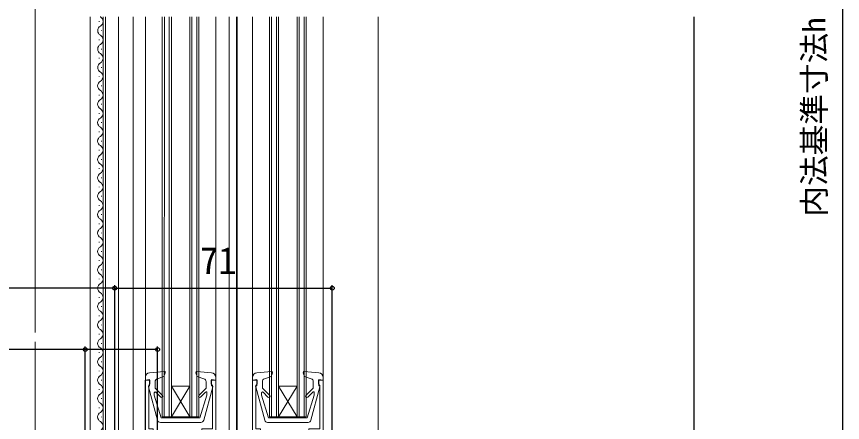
# Model space of a CAD drawing. Units: millimetres, scale not verified. Extents: x -525 to 525, y -783 to 779.
# Drawn here: x -149 to 120.5, y 108.4 to 240.8 of the extents above; entities that cross this region are included whole.
import ezdxf
from ezdxf.enums import TextEntityAlignment as Align

# ---------------------------------------------------------------- set-up
doc = ezdxf.new("R2010")
doc.units = ezdxf.units.MM
doc.header["$LTSCALE"] = 4
for name, color, linetype, lineweight in [('0-2_YKK_11', 7, 'Continuous', 18), ('0-4_YKK_12', 2, 'Continuous', 18), ('0-5_YKK_13', 4, 'Continuous', 18)]:
    doc.layers.add(name, color=color, linetype=linetype, lineweight=lineweight)
doc.layers.add('0-7_YKK_D', color=6, linetype='Continuous')
doc.layers.add('0-9_YSS_K', color=3, linetype='Continuous')
doc.styles.add('ＭＳ ゴシック', font='')
doc.styles.get('ＭＳ ゴシック').set_extended_font_data('MS Gothic')

msp = doc.modelspace()

# ---------------------------------------------------------------- linework, layer by layer
at = {"layer": '0-2_YKK_11'}
for points in [[(-87.501, 16.999), (-87.501, 105.199), (-84.001, 105.199), (-84.001, 122.199), (-85.501, 122.199), (-85.501, 120.999), (-85.261, 120.705), (-85.101, 120.509), (-85.101, 106.299), (-88.601, 106.299), (-88.601, 102.699), (-104.401, 102.699), (-104.401, 106.299), (-105.901, 106.299), (-105.901, 120.509), (-105.741, 120.705), (-105.501, 120.999), (-105.501, 122.199), (-107.001, 122.199), (-107.001, 105.199), (-105.501, 105.199)], [(-52.499, 34.999), (-52.499, 105.199), (-48.999, 105.199), (-48.999, 122.199), (-50.499, 122.199), (-50.499, 120.999), (-50.259, 120.705), (-50.099, 120.509), (-50.099, 106.299), (-53.599, 106.299), (-53.599, 102.699), (-69.399, 102.699), (-69.399, 106.299), (-70.899, 106.299), (-70.899, 120.509), (-70.739, 120.705), (-70.499, 120.999), (-70.499, 122.199), (-71.999, 122.199), (-71.999, 105.199), (-70.499, 105.199)]]:
    msp.add_lwpolyline(points, dxfattribs=at)
at = {"layer": '0-4_YKK_12'}
for p, q in [((-142.999, 448.1), (-142.999, 137.716)), ((-120.797, 52.697), (-120.797, 240.699)), ((-119.997, 52.697), (-119.997, 240.699)), ((-115.797, 52.697), (-115.797, 240.699)), ((-110.997, 7.697), (-110.997, 240.699)), ((-106.999, 240.699), (-106.999, 8.199)), ((-101.501, 110.198), (-101.498, 240.699)), ((-100.801, 110.198), (-100.798, 240.699)), ((-99.201, 110.198), (-99.198, 240.699)), ((-98.501, 110.198), (-98.498, 240.699)), ((-92.501, 110.198), (-92.498, 240.699)), ((-91.801, 110.198), (-91.798, 240.699)), ((-90.201, 110.198), (-90.198, 240.699)), ((-89.501, 110.198), (-89.498, 240.699)), ((-83.999, 240.699), (-83.999, 123.1)), ((-79.599, 240.699), (-79.599, 16.199)), ((-77.299, 240.699), (-77.299, 26.199)), ((-76.999, 240.699), (-76.999, 26.199)), ((-71.999, 240.699), (-71.999, 123.1)), ((-66.499, 110.199), (-66.5, 240.699)), ((-65.799, 110.199), (-65.8, 240.699)), ((-64.199, 110.199), (-64.2, 240.699)), ((-63.499, 110.199), (-63.5, 240.699)), ((-57.499, 110.199), (-57.5, 240.699)), ((-56.799, 110.199), (-56.8, 240.699)), ((-55.199, 110.199), (-55.2, 240.699)), ((-54.499, 110.199), (-54.5, 240.699)), ((-48.999, 240.699), (-48.999, 123.1)), ((-30.999, 240.699), (-30.999, 89.6)), ((-122.055, 239.292), (-122.055, 239.092)), ((-121.295, 236.292), (-121.295, 236.092)), ((-122.055, 233.292), (-122.055, 233.092)), ((-121.295, 230.292), (-121.295, 230.092)), ((-122.055, 227.292), (-122.055, 227.092)), ((-121.295, 224.292), (-121.295, 224.092)), ((-122.056, 221.292), (-122.056, 221.092)), ((-121.296, 218.292), (-121.296, 218.092)), ((-122.056, 215.292), (-122.056, 215.092)), ((-121.296, 212.292), (-121.296, 212.092)), ((-122.056, 209.292), (-122.056, 209.092)), ((-121.296, 206.292), (-121.296, 206.092)), ((-122.056, 203.292), (-122.056, 203.092)), ((-121.296, 200.292), (-121.296, 200.092)), ((-122.056, 197.292), (-122.056, 197.092)), ((-121.297, 194.292), (-121.297, 194.092)), ((-122.057, 191.292), (-122.057, 191.092)), ((-121.297, 188.292), (-121.297, 188.092)), ((-122.057, 185.292), (-122.057, 185.092)), ((-121.297, 182.292), (-121.297, 182.092)), ((-122.057, 179.292), (-122.057, 179.092)), ((-121.297, 176.292), (-121.297, 176.092)), ((-122.057, 173.292), (-122.057, 173.092)), ((-121.298, 170.292), (-121.298, 170.092)), ((-122.058, 167.292), (-122.058, 167.092)), ((-121.298, 164.292), (-121.298, 164.092)), ((-122.058, 161.292), (-122.058, 161.092)), ((-121.298, 158.292), (-121.298, 158.092)), ((-122.058, 155.292), (-122.058, 155.092)), ((-121.298, 152.292), (-121.298, 152.092)), ((-122.058, 149.292), (-122.058, 149.092)), ((-121.298, 146.292), (-121.298, 146.092)), ((-122.057, 143.292), (-122.057, 143.092)), ((-121.297, 140.292), (-121.297, 140.092)), ((-122.057, 137.292), (-122.057, 137.092)), ((-142.999, 134.716), (-142.999, -16.804)), ((-121.297, 134.292), (-121.297, 134.092)), ((-122.057, 131.292), (-122.057, 131.092)), ((-121.297, 128.292), (-121.297, 128.092)), ((-122.057, 125.292), (-122.057, 125.092)), ((-121.297, 122.292), (-121.297, 122.092)), ((-122.057, 119.292), (-122.057, 119.092)), ((-98.501, 110.198), (-92.501, 120.198)), ((-63.499, 110.199), (-57.499, 120.199)), ((-57.499, 110.199), (-63.499, 120.199)), ((-63.499, 120.199), (-57.499, 120.199)), ((-121.297, 116.292), (-121.297, 116.092)), ((-122.057, 113.292), (-122.057, 113.092)), ((-121.297, 110.292), (-121.297, 110.092)), ((-101.501, 110.198), (-89.501, 110.198)), ((-66.499, 110.199), (-54.499, 110.199))]:
    msp.add_line(p, q, dxfattribs=at)
for points in [[(-124.997, 240.699), (-124.997, 7.696), (-118.796, 7.696)], [(-92.501, 110.198), (-98.501, 120.198), (-92.501, 120.198)]]:
    msp.add_lwpolyline(points, dxfattribs=at)
for centre, start, end in [((-120.837, 242.192), 240.3631, 240.80936), ((-122.513, 239.192), 299.19937, 60.80063), ((-120.837, 236.192), 119.19064, 240.80936), ((-122.513, 233.192), 299.19937, 60.80063), ((-120.837, 230.192), 119.19064, 240.80936), ((-122.514, 227.192), 299.19937, 60.80063), ((-120.837, 224.192), 119.19064, 240.80936), ((-122.514, 221.192), 299.19937, 60.80063), ((-120.838, 218.192), 119.19064, 240.80936), ((-122.514, 215.192), 299.19937, 60.80063), ((-120.838, 212.192), 119.19064, 240.80936), ((-122.514, 209.192), 299.19937, 60.80063), ((-120.838, 206.192), 119.19064, 240.80936), ((-122.515, 203.192), 299.19937, 60.80063), ((-120.838, 200.192), 119.19064, 240.80936), ((-122.515, 197.192), 299.19937, 60.80063), ((-120.839, 194.192), 119.19064, 240.80936), ((-122.515, 191.192), 299.19937, 60.80063), ((-120.839, 188.192), 119.19064, 240.80936), ((-122.515, 185.192), 299.19937, 60.80063), ((-120.839, 182.192), 119.19064, 240.80936), ((-122.515, 179.192), 299.19937, 60.80063), ((-120.839, 176.192), 119.19064, 240.80936), ((-122.516, 173.192), 299.19937, 60.80063), ((-120.84, 170.192), 119.19064, 240.80936), ((-122.516, 167.192), 299.19937, 60.80063), ((-120.84, 164.192), 119.19064, 240.80936), ((-122.516, 161.192), 299.19937, 60.80063), ((-120.84, 158.192), 119.19064, 240.80936), ((-122.516, 155.192), 299.19937, 60.80063), ((-120.84, 152.192), 119.19064, 240.80936), ((-122.516, 149.192), 299.19937, 60.80063), ((-120.84, 146.192), 119.19064, 240.80936), ((-122.516, 143.192), 299.19937, 60.80063), ((-120.839, 140.192), 119.19064, 240.80936), ((-122.516, 137.192), 299.19937, 60.80063), ((-120.839, 134.192), 119.19064, 240.80936), ((-122.516, 131.192), 299.19937, 60.80063), ((-120.839, 128.192), 119.19064, 240.80936), ((-122.516, 125.192), 299.19937, 60.80063), ((-120.839, 122.192), 119.19064, 240.80936), ((-122.516, 119.192), 299.19937, 60.80063), ((-120.839, 116.192), 119.19064, 240.80936), ((-122.516, 113.192), 299.19937, 60.80063), ((-120.839, 110.192), 119.19064, 240.80936), ((-122.516, 107.192), 299.19937, 60.80063)]:
    msp.add_arc(centre, 1.718, start, end, dxfattribs=at)
at = {"layer": '0-5_YKK_13'}
for p, q in [((-100.829, 125.005), (-105.627, 124.594)), ((-100.521, 124.604), (-100.957, 123.405)), ((-90.478, 124.604), (-90.041, 123.405)), ((-85.371, 124.594), (-90.17, 125.005)), ((-65.829, 125.005), (-70.627, 124.594)), ((-65.521, 124.604), (-65.957, 123.405)), ((-55.478, 124.604), (-55.041, 123.405)), ((-50.371, 124.594), (-55.17, 125.005)), ((-106.999, 123.1), (-106.999, 122.199)), ((-105.599, 122.403), (-106.999, 122.199)), ((-105.599, 120.403), (-105.599, 122.403)), ((-103.799, 121.713), (-103.799, 119.602)), ((-103.125, 122.658), (-100.957, 123.405)), ((-87.873, 122.658), (-90.041, 123.405)), ((-87.199, 121.713), (-87.199, 119.602)), ((-85.399, 120.403), (-85.399, 122.403)), ((-85.399, 122.403), (-83.999, 122.199)), ((-84.099, 122.399), (-84.099, 122.403)), ((-83.999, 123.1), (-83.999, 122.199)), ((-71.999, 123.1), (-71.999, 122.199)), ((-70.599, 122.403), (-71.999, 122.199)), ((-70.599, 120.403), (-70.599, 122.403)), ((-68.799, 121.713), (-68.799, 119.602)), ((-68.125, 122.658), (-65.957, 123.405)), ((-52.873, 122.658), (-55.041, 123.405)), ((-52.199, 121.713), (-52.199, 119.602)), ((-50.399, 120.403), (-50.399, 122.403)), ((-50.399, 122.403), (-48.999, 122.199)), ((-49.099, 122.399), (-49.099, 122.403)), ((-48.999, 123.1), (-48.999, 122.199)), ((-105.989, 120.025), (-103.052, 109.142)), ((-105.599, 120.403), (-105.7, 120.403)), ((-101.416, 117.219), (-103.799, 119.602)), ((-89.582, 117.219), (-87.199, 119.602)), ((-87.947, 109.142), (-85.009, 120.025)), ((-85.399, 120.403), (-85.299, 120.403)), ((-70.989, 120.025), (-68.052, 109.142)), ((-70.599, 120.403), (-70.7, 120.403)), ((-66.416, 117.219), (-68.799, 119.602)), ((-54.582, 117.219), (-52.199, 119.602)), ((-52.947, 109.142), (-50.009, 120.025)), ((-50.399, 120.403), (-50.299, 120.403)), ((-104.099, 118.046), (-104.099, 117.312)), ((-101.799, 109.903), (-104.099, 117.312)), ((-101.982, 116.653), (-103.587, 118.258)), ((-89.199, 109.903), (-86.899, 117.312)), ((-89.017, 116.652), (-87.326, 118.334)), ((-86.899, 118.157), (-86.899, 117.312)), ((-69.099, 118.046), (-69.099, 117.312)), ((-66.799, 109.903), (-69.099, 117.312)), ((-66.982, 116.653), (-68.587, 118.258)), ((-54.199, 109.903), (-51.899, 117.312)), ((-54.017, 116.652), (-52.326, 118.334)), ((-51.899, 118.157), (-51.899, 117.312)), ((-88.912, 108.403), (-102.086, 108.403)), ((-89.199, 109.903), (-101.799, 109.903)), ((-53.912, 108.403), (-67.086, 108.403)), ((-54.199, 109.903), (-66.799, 109.903))]:
    msp.add_line(p, q, dxfattribs=at)
for centre, radius, start, end in [((-105.499, 123.1), 1.5, 94.89756, 179.99997), ((-100.803, 124.706), 0.3, 339.99999, 94.89756), ((-90.196, 124.706), 0.3, 85.10241, 199.99999), ((-85.499, 123.1), 1.5, 0, 85.10241), ((-70.499, 123.1), 1.5, 94.89756, 179.99997), ((-65.803, 124.706), 0.3, 339.99999, 94.89756), ((-55.196, 124.706), 0.3, 85.10241, 199.99999), ((-50.499, 123.1), 1.5, 0, 85.10241), ((-102.799, 121.713), 1, 109.01465, 179.99997), ((-88.199, 121.713), 1, 0, 70.98532), ((-67.799, 121.713), 1, 109.01465, 179.99997), ((-53.199, 121.713), 1, 0, 70.98532), ((-105.7, 120.103), 0.3, 90, 195.10692), ((-85.299, 120.103), 0.3, 344.89298, 90), ((-70.7, 120.103), 0.3, 90, 195.10692), ((-50.299, 120.103), 0.3, 344.89298, 90), ((-103.799, 118.046), 0.3, 44.99996, 179.99997), ((-101.699, 116.936), 0.4, 224.99996, 44.99996), ((-89.299, 116.936), 0.4, 135.00001, 314.8301), ((-87.149, 118.157), 0.25, 0, 134.8301), ((-68.799, 118.046), 0.3, 44.99996, 179.99997), ((-66.699, 116.936), 0.4, 224.99996, 44.99996), ((-54.299, 116.936), 0.4, 135.00001, 314.8301), ((-52.149, 118.157), 0.25, 0, 134.8301), ((-102.086, 109.403), 1, 195.10692, 270), ((-88.912, 109.403), 1, 270, 344.89298), ((-67.086, 109.403), 1, 195.10692, 270), ((-53.912, 109.403), 1, 270, 344.89298)]:
    msp.add_arc(centre, radius, start, end, dxfattribs=at)
at = {"layer": '0-7_YKK_D'}
for p, q in [((120.506, 387.699), (120.506, 58.699)), ((-116.999, 152.199), (-298.998, 152.199)), ((-116.999, 11.999), (-116.999, 153.199)), ((-116.999, 11.999), (-116.999, 153.199)), ((-116.999, 152.199), (-45.999, 152.199)), ((-45.999, 48.199), (-45.999, 153.199)), ((-126.597, 9.699), (-126.597, 133.199)), ((-102.999, -2.801), (-102.999, 133.199))]:
    msp.add_line(p, q, dxfattribs=at)
msp.add_lwpolyline([(-102.999, 132.199), (-126.597, 132.199), (-292.616, 132.199)], dxfattribs=at)
for centre in [(-116.999, 152.199), (-116.999, 152.199), (-45.999, 152.199), (-126.597, 132.199), (-102.999, 132.199)]:
    msp.add_circle(centre, 0.637, dxfattribs=at)
at = {"layer": '0-9_YSS_K'}
msp.add_lwpolyline([(71.996, 240.699), (71.996, 28.199), (68.998, 28.199)], dxfattribs=at)

# ---------------------------------------------------------------- texts
at = {"layer": '0-7_YKK_D', "style": 'ＭＳ ゴシック'}
msp.add_text('内法基準寸法h', height=7.331, rotation=90, dxfattribs=at).set_placement((117.143, 175.528), align=Align.BOTTOM_LEFT)
msp.add_text('71', height=8.798, dxfattribs=at).set_placement((-89.169, 154.199), align=Align.BOTTOM_LEFT)

doc.saveas('drawing.dxf')
